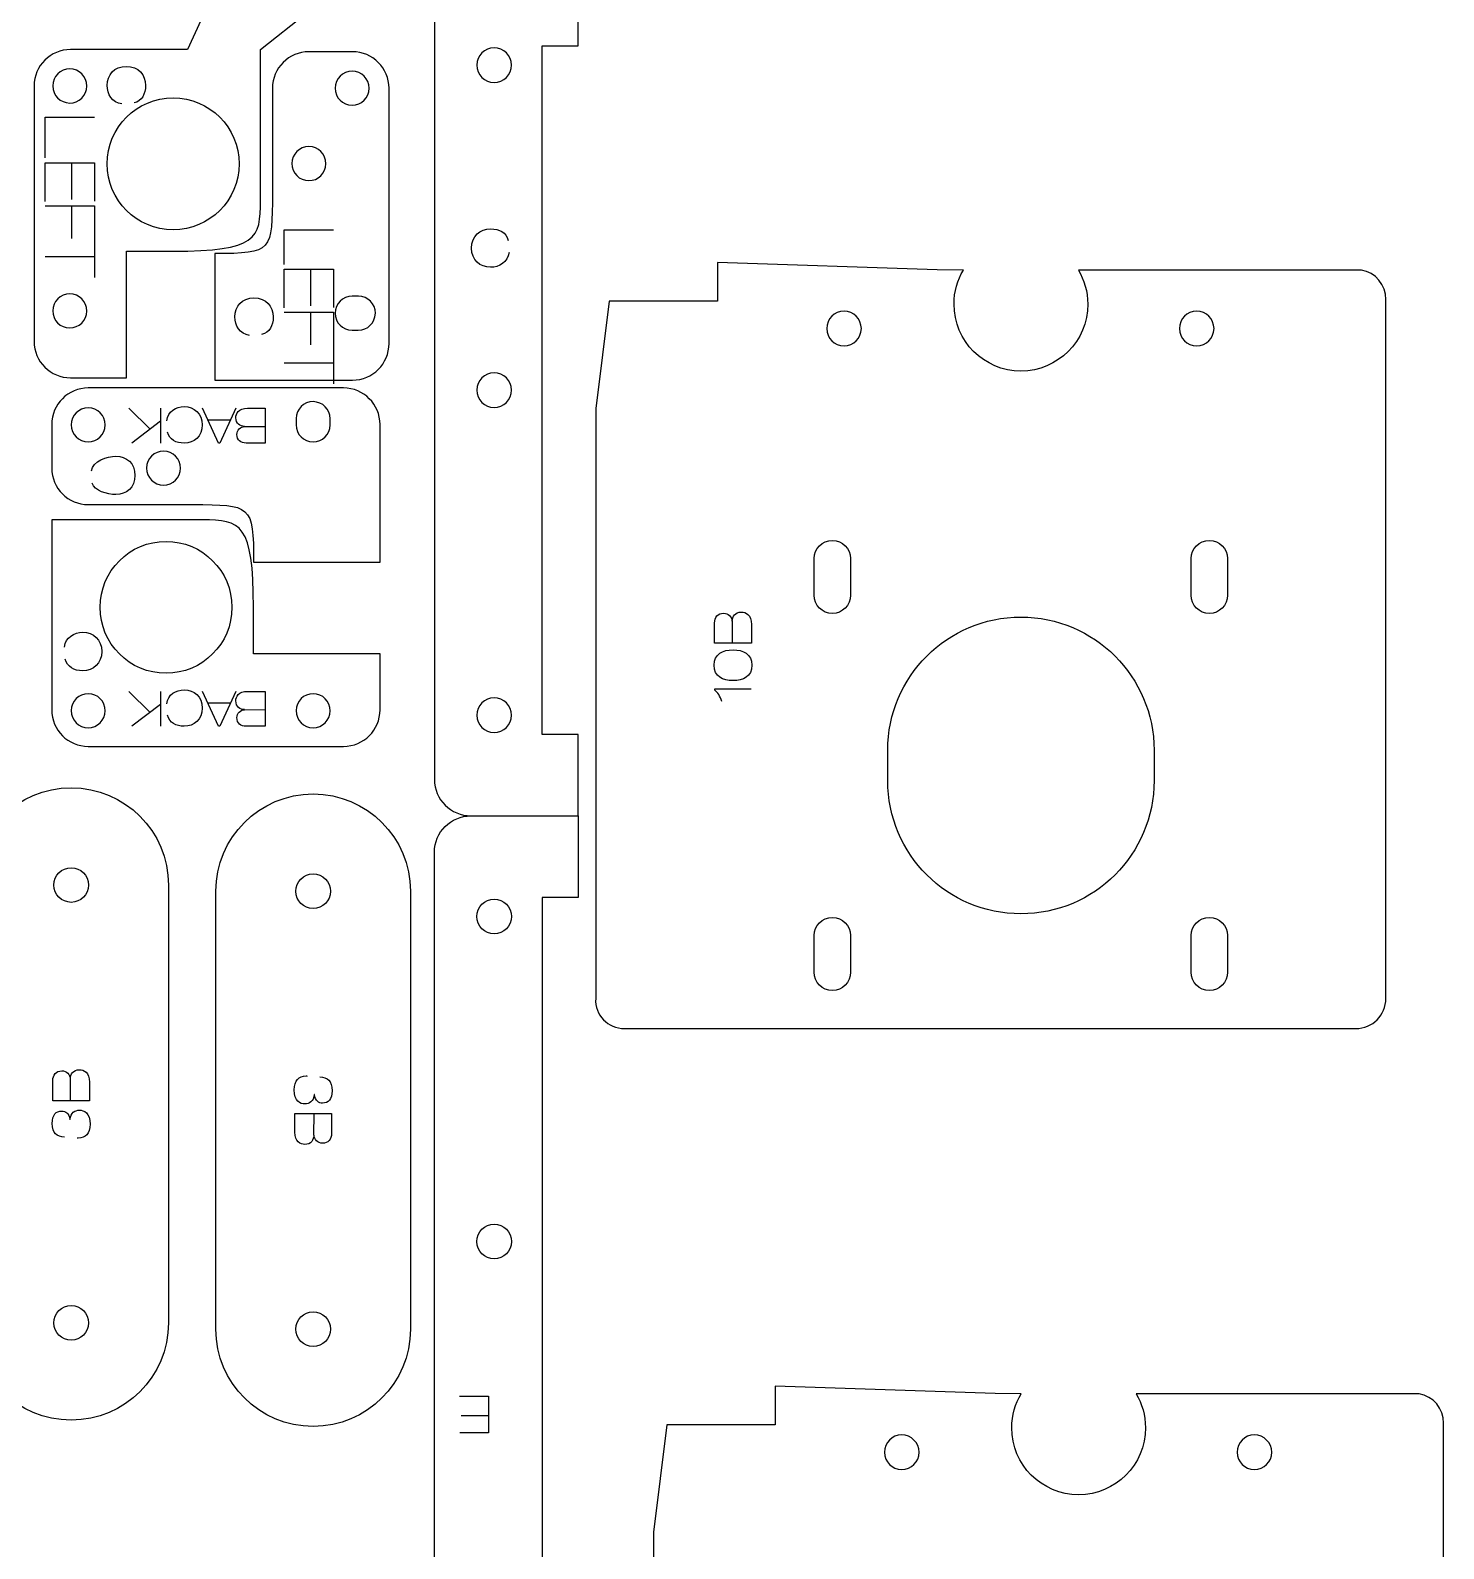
# Model space of a CAD drawing. Header units: millimetres. Extents: x 3 to 781, y 1 to 299.
# Drawn here: x 194.6 to 287.6, y 144.6 to 244.4 of the extents above; entities that cross this region are included whole.
import ezdxf

# ---------------------------------------------------------------- set-up
doc = ezdxf.new("R2010")
doc.units = ezdxf.units.MM
doc.layers.add('Layer_1', color=1, linetype='CONTINUOUS', true_color=0xff0000)

msp = doc.modelspace()

# ---------------------------------------------------------------- linework, layer by layer
at = {"layer": 'Layer_1'}
msp.add_line((233.667, 178.782), (281.78, 178.78), dxfattribs=at)
at = {"layer": 'Layer_1', "color": 1, "true_color": 0xff0000}
for points in [[(207.8, 249.498), (204.92, 243.177), (197.225, 243.177)], [(223.557, 192.771), (230.617, 192.771), (230.617, 198.13), (228.256, 198.13), (228.256, 243.41), (230.617, 243.41), (230.617, 248.77), (223.557, 248.77)], [(221.157, 246.37), (221.157, 195.17), (221.157, 195.171)], [(209.72, 233.257), (209.72, 243.181), (212.762, 245.58)], [(215.773, 243.029), (212.902, 243.029)], [(194.825, 240.777), (194.825, 223.979)], [(225.09, 241.01), (225.09, 241.01)], [(210.502, 240.63), (210.499, 233.76), (210.5, 233.76)], [(218.173, 223.832), (218.173, 240.63)], [(197.165, 239.657), (197.165, 239.657)], [(215.741, 239.51), (215.741, 239.51)], [(212.896, 234.55), (212.896, 234.55)], [(203.97, 231.318), (203.97, 231.318)], [(197.225, 221.58), (200.91, 221.58), (200.91, 229.907), (203.97, 229.907)], [(206.725, 229.751), (206.725, 221.432), (215.773, 221.432)], [(255.961, 228.672), (254.244, 228.674), (239.775, 229.158), (239.775, 226.625), (232.652, 226.625), (231.772, 219.57), (231.772, 180.757)], [(281.639, 228.673), (263.521, 228.673)], [(216.158, 226.951), (215.75, 226.951)], [(283.756, 180.756), (283.756, 226.734)], [(197.165, 224.86), (197.165, 224.86)], [(215.743, 224.711), (216.151, 224.711), (216.151, 224.711)], [(248.106, 223.68), (248.106, 223.68)], [(271.306, 223.68), (271.306, 223.68)], [(215.181, 220.912), (198.384, 220.912)], [(212.061, 218.898), (212.061, 218.49)], [(214.301, 218.483), (214.301, 218.89), (214.301, 218.89)], [(225.09, 219.631), (225.09, 219.631)], [(195.984, 218.513), (195.984, 215.641)], [(199.503, 218.481), (199.503, 218.481)], [(209.262, 209.465), (217.581, 209.465), (217.581, 218.513)], [(204.463, 215.636), (204.463, 215.636)], [(198.384, 213.241), (205.253, 213.238), (205.253, 213.24)], [(195.984, 212.236), (195.984, 199.74)], [(205.903, 212.236), (195.984, 212.236), (195.984, 212.236)], [(246.142, 207.283), (246.142, 209.69)], [(248.542, 209.69), (248.542, 207.283), (248.542, 207.283)], [(270.942, 207.283), (270.942, 209.69)], [(273.342, 209.69), (273.342, 207.283), (273.342, 207.283)], [(207.843, 206.485), (207.843, 206.485)], [(217.581, 199.74), (217.581, 203.425), (209.254, 203.425), (209.254, 206.485)], [(199.503, 199.681), (199.503, 199.681)], [(214.3, 199.681), (214.3, 199.681)], [(225.09, 198.251), (225.09, 198.251)], [(198.384, 197.34), (215.181, 197.34)], [(250.982, 195.085), (250.982, 197.086)], [(268.502, 197.086), (268.502, 195.085), (268.502, 195.085)], [(230.616, 192.769), (230.616, 187.409), (228.257, 187.409), (228.257, 142.129), (230.616, 142.129), (230.616, 136.769), (223.558, 136.769)], [(221.157, 139.169), (221.157, 190.37)], [(197.264, 189.359), (197.264, 189.359)], [(203.664, 188.22), (203.664, 159.42), (203.664, 159.42)], [(206.781, 159.008), (206.781, 187.808), (206.781, 187.808)], [(219.581, 187.808), (219.581, 159.008)], [(225.091, 187.289), (225.091, 187.289)], [(213.181, 186.668), (213.181, 186.668)], [(246.142, 182.483), (246.142, 184.891)], [(248.542, 184.891), (248.542, 182.483), (248.542, 182.483)], [(270.942, 182.483), (270.942, 184.891)], [(273.342, 184.891), (273.342, 182.483), (273.342, 182.483)], [(225.091, 165.909), (225.091, 165.909)], [(197.264, 160.56), (197.264, 160.56)], [(213.181, 157.868), (213.181, 157.868)], [(259.759, 154.761), (258.041, 154.764), (243.572, 155.247), (243.572, 152.714), (236.449, 152.714), (235.569, 145.659), (235.569, 106.846)], [(285.436, 154.762), (267.318, 154.762)], [(287.553, 106.845), (287.553, 152.823)], [(251.903, 149.769), (251.903, 149.769)], [(275.103, 149.769), (275.103, 149.769)]]:
    msp.add_lwpolyline(points, dxfattribs=at)
at = {"layer": 'Layer_1', "color": 5, "true_color": 0x0000ff}
for points in [[(195.548, 236.043), (195.548, 238.719), (198.791, 238.719)], [(195.548, 233.177), (195.548, 235.73), (198.791, 235.73), (198.791, 233.205)], [(197.283, 235.73), (197.283, 233.309)], [(195.548, 232.893), (198.791, 232.893), (198.791, 230.617)], [(197.283, 232.893), (197.283, 230.749)], [(198.791, 230.972), (198.791, 228.174)], [(211.28, 229.044), (211.28, 231.319), (214.523, 231.319)], [(195.548, 229.565), (198.791, 229.565)], [(211.28, 226.178), (211.28, 228.731), (214.523, 228.731), (214.523, 226.206)], [(213.015, 228.731), (213.015, 226.31)], [(211.28, 225.893), (214.523, 225.893), (214.523, 223.618)], [(213.015, 225.893), (213.015, 223.75)], [(214.523, 223.973), (214.523, 221.175)], [(211.28, 222.566), (214.523, 222.566)], [(202.452, 218.193), (201.049, 219.582)], [(203.149, 218.725), (201.261, 217.285)], [(203.149, 219.582), (203.149, 217.285)], [(208.096, 219.582), (207.041, 217.285), (206.957, 217.285), (205.902, 219.582)], [(206.251, 218.822), (207.753, 218.822)], [(208.868, 219.582), (210.033, 219.582), (210.033, 217.285), (210.033, 217.285)], [(208.676, 218.376), (208.676, 218.381)], [(208.676, 218.379), (210.033, 218.376)], [(210.033, 217.285), (208.785, 217.285)], [(239.595, 204.136), (239.595, 205.449)], [(242.011, 205.361), (242.011, 204.136), (239.595, 204.136), (239.595, 204.136)], [(240.742, 205.564), (240.749, 205.564)], [(240.746, 205.564), (240.743, 204.136)], [(239.558, 202.677), (239.558, 202.677)], [(202.452, 199.569), (201.049, 200.958)], [(203.149, 200.958), (203.149, 198.66)], [(208.096, 200.958), (207.041, 198.66), (206.957, 198.66), (205.902, 200.958)], [(208.868, 200.958), (210.033, 200.958), (210.033, 198.66), (210.033, 198.66)], [(239.612, 201.037), (239.612, 201.126), (241.995, 201.126)], [(203.149, 200.101), (201.261, 198.66)], [(206.251, 200.198), (207.753, 200.198)], [(208.676, 199.751), (208.676, 199.757)], [(208.676, 199.755), (210.033, 199.752)], [(210.033, 198.66), (208.785, 198.66)], [(196.055, 174.035), (196.055, 175.348)], [(198.472, 175.26), (198.472, 174.035), (196.055, 174.035), (196.055, 174.035)], [(197.203, 175.463), (197.21, 175.463)], [(197.206, 175.463), (197.204, 174.035)], [(213.265, 174.435), (213.258, 174.435)], [(197.179, 172.793), (197.186, 172.793)], [(211.972, 171.968), (211.972, 173.193), (214.389, 173.193), (214.389, 173.192)], [(213.237, 171.765), (213.241, 173.193)], [(214.389, 173.192), (214.389, 171.88)], [(213.241, 171.765), (213.234, 171.765)], [(222.812, 154.6), (224.715, 154.6), (224.715, 152.183), (222.833, 152.183)], [(224.715, 153.307), (222.911, 153.307)]]:
    msp.add_lwpolyline(points, dxfattribs=at)
at = {"layer": 'Layer_1', "color": 1, "true_color": 0xff0000}
for points in [[(197.225, 243.177), (195.899, 243.177), (194.825, 242.103), (194.825, 240.777)], [(212.902, 243.029), (211.577, 243.029), (210.502, 241.956), (210.502, 240.63)], [(218.173, 240.63), (218.173, 241.955), (217.099, 243.029), (215.773, 243.029)], [(225.09, 243.29), (224.461, 243.29), (223.951, 242.78), (223.951, 242.15)], [(226.23, 242.15), (226.23, 242.78), (225.72, 243.29), (225.09, 243.29)], [(197.174, 241.897), (196.554, 241.899), (196.052, 241.4), (196.05, 240.781)], [(198.289, 240.774), (198.292, 241.392), (197.793, 241.895), (197.174, 241.897)], [(215.749, 241.749), (215.13, 241.752), (214.628, 241.252), (214.626, 240.634)], [(216.866, 240.626), (216.869, 241.244), (216.368, 241.747), (215.749, 241.749)], [(223.951, 242.15), (223.951, 241.521), (224.461, 241.01), (225.09, 241.01)], [(225.09, 241.01), (225.72, 241.01), (226.23, 241.521), (226.23, 242.15)], [(196.05, 240.781), (196.047, 240.163), (196.547, 239.66), (197.165, 239.657)], [(197.165, 239.657), (197.785, 239.655), (198.288, 240.155), (198.289, 240.774)], [(199.63, 235.658), (199.63, 238.055), (201.572, 239.998), (203.97, 239.998)], [(203.97, 239.998), (206.366, 239.998), (208.309, 238.055), (208.309, 235.658)], [(214.626, 240.634), (214.623, 240.016), (215.123, 239.512), (215.741, 239.51)], [(215.741, 239.51), (216.36, 239.508), (216.863, 240.008), (216.866, 240.626)], [(212.905, 236.79), (212.286, 236.792), (211.783, 236.292), (211.782, 235.674)], [(214.021, 235.666), (214.023, 236.285), (213.523, 236.787), (212.905, 236.79)], [(203.97, 231.318), (201.572, 231.318), (199.63, 233.261), (199.63, 235.658)], [(208.309, 235.658), (208.309, 233.261), (206.366, 231.318), (203.97, 231.318)], [(211.782, 235.674), (211.779, 235.055), (212.278, 234.552), (212.896, 234.55)], [(212.896, 234.55), (213.515, 234.548), (214.018, 235.047), (214.021, 235.666)], [(210.5, 233.76), (210.5, 229.918), (210.5, 229.751), (206.725, 229.751)], [(203.97, 229.907), (209.498, 229.907), (209.72, 230.748), (209.72, 233.257)], [(255.342, 226.428), (255.342, 227.249), (255.571, 228.014), (255.961, 228.672)], [(263.521, 228.673), (263.913, 228.016), (264.142, 227.249), (264.142, 226.428)], [(282.154, 228.673), (282.033, 228.65), (281.909, 228.673), (281.639, 228.673)], [(283.756, 226.734), (283.756, 227.697), (283.067, 228.499), (282.154, 228.673)], [(197.174, 227.099), (196.554, 227.101), (196.052, 226.601), (196.05, 225.983)], [(198.289, 225.976), (198.292, 226.594), (197.793, 227.098), (197.174, 227.099)], [(215.75, 226.951), (215.131, 226.953), (214.628, 226.454), (214.627, 225.835)], [(217.274, 225.827), (217.277, 226.446), (216.776, 226.95), (216.158, 226.951)], [(196.05, 225.983), (196.047, 225.365), (196.547, 224.862), (197.165, 224.86)], [(197.165, 224.86), (197.785, 224.858), (198.288, 225.357), (198.289, 225.976)], [(214.627, 225.835), (214.624, 225.216), (215.124, 224.713), (215.743, 224.711)], [(216.151, 224.711), (216.769, 224.709), (217.272, 225.21), (217.274, 225.827)], [(248.106, 225.96), (247.477, 225.96), (246.966, 225.449), (246.966, 224.82)], [(249.246, 224.82), (249.246, 225.449), (248.736, 225.96), (248.106, 225.96)], [(259.742, 222.028), (257.311, 222.028), (255.342, 223.998), (255.342, 226.428)], [(264.142, 226.428), (264.142, 223.998), (262.172, 222.028), (259.742, 222.028)], [(271.306, 225.96), (270.677, 225.96), (270.167, 225.449), (270.167, 224.82)], [(272.446, 224.82), (272.446, 225.449), (271.936, 225.96), (271.306, 225.96)], [(246.966, 224.82), (246.966, 224.19), (247.477, 223.68), (248.106, 223.68)], [(248.106, 223.68), (248.736, 223.68), (249.246, 224.19), (249.246, 224.82)], [(270.167, 224.82), (270.167, 224.19), (270.677, 223.68), (271.306, 223.68)], [(271.306, 223.68), (271.936, 223.68), (272.446, 224.19), (272.446, 224.82)], [(194.825, 223.979), (194.825, 222.654), (195.899, 221.58), (197.225, 221.58)], [(215.773, 221.432), (217.099, 221.432), (218.173, 222.506), (218.173, 223.832)], [(225.09, 221.91), (224.461, 221.91), (223.951, 221.4), (223.951, 220.771)], [(226.23, 220.771), (226.23, 221.4), (225.72, 221.91), (225.09, 221.91)], [(198.384, 220.912), (197.058, 220.912), (195.984, 219.838), (195.984, 218.513)], [(217.581, 218.513), (217.581, 219.838), (216.506, 220.912), (215.181, 220.912)], [(223.951, 220.771), (223.951, 220.141), (224.461, 219.631), (225.09, 219.631)], [(225.09, 219.631), (225.72, 219.631), (226.23, 220.141), (226.23, 220.771)], [(213.185, 220.014), (212.566, 220.016), (212.063, 219.516), (212.061, 218.898)], [(214.301, 218.89), (214.304, 219.508), (213.802, 220.011), (213.185, 220.014)], [(198.387, 219.605), (197.769, 219.606), (197.266, 219.107), (197.264, 218.488)], [(199.503, 218.481), (199.506, 219.099), (199.006, 219.602), (198.387, 219.605)], [(197.264, 218.488), (197.261, 217.87), (197.761, 217.367), (198.38, 217.366)], [(198.38, 217.366), (198.998, 217.363), (199.501, 217.862), (199.503, 218.481)], [(212.061, 218.49), (212.058, 217.871), (212.558, 217.367), (213.177, 217.366)], [(213.177, 217.366), (213.796, 217.364), (214.299, 217.864), (214.301, 218.483)], [(203.346, 216.76), (202.728, 216.763), (202.225, 216.263), (202.223, 215.644)], [(204.463, 215.636), (204.466, 216.254), (203.965, 216.757), (203.346, 216.76)], [(195.984, 215.641), (195.984, 214.316), (197.058, 213.241), (198.384, 213.241)], [(202.223, 215.644), (202.22, 215.025), (202.721, 214.523), (203.339, 214.521)], [(203.339, 214.521), (203.957, 214.518), (204.46, 215.018), (204.463, 215.636)], [(205.253, 213.24), (209.095, 213.24), (209.262, 213.24), (209.262, 209.465)], [(209.254, 206.485), (209.254, 212.013), (208.412, 212.236), (205.903, 212.236)], [(199.163, 206.485), (199.163, 208.881), (201.106, 210.825), (203.503, 210.825)], [(203.503, 210.825), (205.9, 210.825), (207.843, 208.881), (207.843, 206.485)], [(246.142, 209.69), (246.142, 210.353), (246.679, 210.89), (247.342, 210.89)], [(247.342, 210.89), (248.005, 210.89), (248.542, 210.353), (248.542, 209.69)], [(270.942, 209.69), (270.942, 210.353), (271.479, 210.89), (272.142, 210.89)], [(272.142, 210.89), (272.805, 210.89), (273.342, 210.353), (273.342, 209.69)], [(247.342, 206.083), (246.679, 206.083), (246.142, 206.62), (246.142, 207.283)], [(248.542, 207.283), (248.542, 206.62), (248.005, 206.083), (247.342, 206.083)], [(272.142, 206.083), (271.479, 206.083), (270.942, 206.62), (270.942, 207.283)], [(273.342, 207.283), (273.342, 206.62), (272.805, 206.083), (272.142, 206.083)], [(203.503, 202.145), (201.106, 202.145), (199.163, 204.088), (199.163, 206.485)], [(207.843, 206.485), (207.843, 204.088), (205.9, 202.145), (203.503, 202.145)], [(250.982, 197.086), (250.982, 201.923), (254.904, 205.845), (259.742, 205.845)], [(259.742, 205.845), (264.58, 205.845), (268.502, 201.923), (268.502, 197.086)], [(198.387, 200.804), (197.769, 200.807), (197.266, 200.308), (197.264, 199.689)], [(199.503, 199.681), (199.506, 200.3), (199.006, 200.803), (198.387, 200.804)], [(213.184, 200.804), (212.566, 200.807), (212.063, 200.308), (212.061, 199.689)], [(214.3, 199.681), (214.303, 200.3), (213.802, 200.803), (213.184, 200.804)], [(195.984, 199.74), (195.984, 198.414), (197.058, 197.34), (198.384, 197.34)], [(215.181, 197.34), (216.506, 197.34), (217.581, 198.414), (217.581, 199.74)], [(225.09, 200.531), (224.461, 200.531), (223.951, 200.021), (223.951, 199.391)], [(226.23, 199.391), (226.23, 200.021), (225.72, 200.531), (225.09, 200.531)], [(197.264, 199.689), (197.261, 199.07), (197.761, 198.567), (198.38, 198.565)], [(198.38, 198.565), (198.998, 198.562), (199.501, 199.063), (199.503, 199.681)], [(212.061, 199.689), (212.058, 199.07), (212.559, 198.567), (213.177, 198.565)], [(213.177, 198.565), (213.795, 198.562), (214.299, 199.063), (214.3, 199.681)], [(223.951, 199.391), (223.951, 198.762), (224.461, 198.251), (225.09, 198.251)], [(225.09, 198.251), (225.72, 198.251), (226.23, 198.762), (226.23, 199.391)], [(221.157, 195.171), (221.157, 193.851), (222.237, 192.771), (223.557, 192.771)], [(259.742, 186.325), (254.903, 186.325), (250.982, 190.246), (250.982, 195.085)], [(268.502, 195.085), (268.502, 190.246), (264.579, 186.325), (259.742, 186.325)], [(190.864, 188.22), (190.864, 191.754), (193.729, 194.62), (197.263, 194.62)], [(197.263, 194.62), (200.798, 194.62), (203.664, 191.754), (203.664, 188.22)], [(206.781, 187.808), (206.781, 191.342), (209.646, 194.208), (213.181, 194.208)], [(213.181, 194.208), (216.715, 194.208), (219.581, 191.342), (219.581, 187.808)], [(221.157, 190.37), (221.157, 191.69), (222.237, 192.77), (223.557, 192.77)], [(196.124, 188.22), (196.124, 188.849), (196.634, 189.359), (197.264, 189.359)], [(197.264, 189.359), (197.893, 189.359), (198.404, 188.849), (198.404, 188.22)], [(212.041, 187.808), (212.041, 188.437), (212.551, 188.948), (213.181, 188.948)], [(213.181, 188.948), (213.811, 188.948), (214.321, 188.437), (214.321, 187.808)], [(197.264, 187.08), (196.634, 187.08), (196.124, 187.59), (196.124, 188.22)], [(198.404, 188.22), (198.404, 187.59), (197.893, 187.08), (197.264, 187.08)], [(213.181, 186.668), (212.551, 186.668), (212.041, 187.178), (212.041, 187.808)], [(214.321, 187.808), (214.321, 187.178), (213.811, 186.668), (213.181, 186.668)], [(223.951, 186.149), (223.951, 186.778), (224.461, 187.289), (225.091, 187.289)], [(225.091, 187.289), (225.721, 187.289), (226.231, 186.778), (226.231, 186.149)], [(225.091, 185.009), (224.461, 185.009), (223.951, 185.519), (223.951, 186.149)], [(226.231, 186.149), (226.231, 185.519), (225.721, 185.009), (225.091, 185.009)], [(246.142, 184.891), (246.142, 185.553), (246.679, 186.091), (247.342, 186.091)], [(247.342, 186.091), (248.005, 186.091), (248.542, 185.553), (248.542, 184.891)], [(270.942, 184.891), (270.942, 185.553), (271.479, 186.091), (272.142, 186.091)], [(272.142, 186.091), (272.805, 186.091), (273.342, 185.553), (273.342, 184.891)], [(247.342, 181.283), (246.679, 181.283), (246.142, 181.821), (246.142, 182.483)], [(248.542, 182.483), (248.542, 181.821), (248.005, 181.283), (247.342, 181.283)], [(272.142, 181.283), (271.479, 181.283), (270.942, 181.821), (270.942, 182.483)], [(273.342, 182.483), (273.342, 181.821), (272.805, 181.283), (272.142, 181.283)], [(231.772, 180.757), (231.691, 179.666), (232.576, 178.782), (233.667, 178.782)], [(281.78, 178.78), (282.871, 178.78), (283.756, 179.665), (283.756, 180.756)], [(223.951, 164.769), (223.951, 165.399), (224.461, 165.909), (225.091, 165.909)], [(225.091, 165.909), (225.721, 165.909), (226.231, 165.399), (226.231, 164.769)], [(225.091, 163.63), (224.461, 163.63), (223.951, 164.14), (223.951, 164.769)], [(226.231, 164.769), (226.231, 164.14), (225.721, 163.63), (225.091, 163.63)], [(196.124, 159.42), (196.124, 160.049), (196.634, 160.56), (197.264, 160.56)], [(197.264, 160.56), (197.893, 160.56), (198.404, 160.049), (198.404, 159.42)], [(212.041, 159.008), (212.041, 159.638), (212.551, 160.148), (213.181, 160.148)], [(213.181, 160.148), (213.811, 160.148), (214.321, 159.638), (214.321, 159.008)], [(197.263, 153.02), (193.729, 153.02), (190.864, 155.885), (190.864, 159.42)], [(197.264, 158.28), (196.634, 158.28), (196.124, 158.79), (196.124, 159.42)], [(203.664, 159.42), (203.664, 155.885), (200.798, 153.02), (197.263, 153.02)], [(198.404, 159.42), (198.404, 158.79), (197.893, 158.28), (197.264, 158.28)], [(213.181, 152.608), (209.646, 152.608), (206.781, 155.473), (206.781, 159.008)], [(213.181, 157.868), (212.551, 157.868), (212.041, 158.379), (212.041, 159.008)], [(214.321, 159.008), (214.321, 158.379), (213.811, 157.868), (213.181, 157.868)], [(219.581, 159.008), (219.581, 155.474), (216.715, 152.608), (213.181, 152.608)], [(259.139, 152.517), (259.139, 153.338), (259.368, 154.103), (259.759, 154.761)], [(267.318, 154.762), (267.71, 154.105), (267.939, 153.339), (267.939, 152.517)], [(285.951, 154.762), (285.83, 154.739), (285.706, 154.762), (285.436, 154.762)], [(287.553, 152.823), (287.553, 153.786), (286.864, 154.588), (285.951, 154.762)], [(251.903, 152.049), (251.274, 152.049), (250.764, 151.539), (250.764, 150.909)], [(253.043, 150.909), (253.043, 151.539), (252.533, 152.049), (251.903, 152.049)], [(263.539, 148.117), (261.108, 148.117), (259.139, 150.087), (259.139, 152.517)], [(267.939, 152.517), (267.939, 150.087), (265.969, 148.117), (263.539, 148.117)], [(275.103, 152.049), (274.474, 152.049), (273.964, 151.539), (273.964, 150.909)], [(276.243, 150.909), (276.243, 151.539), (275.733, 152.049), (275.103, 152.049)], [(250.764, 150.909), (250.764, 150.28), (251.274, 149.769), (251.903, 149.769)], [(251.903, 149.769), (252.533, 149.769), (253.043, 150.28), (253.043, 150.909)], [(273.964, 150.909), (273.964, 150.28), (274.474, 149.769), (275.103, 149.769)], [(275.103, 149.769), (275.733, 149.769), (276.243, 150.28), (276.243, 150.909)]]:
    msp.add_open_spline(points, degree=3, dxfattribs=at)
at = {"layer": 'Layer_1', "color": 5, "true_color": 0x0000ff}
for points in [[(199.631, 240.813), (199.631, 241.504), (200.095, 242.065), (200.893, 242.065)], [(200.893, 242.065), (201.693, 242.065), (202.156, 241.504), (202.156, 240.813)], [(200.602, 239.602), (199.955, 239.673), (199.631, 240.255), (199.631, 240.813)], [(202.156, 240.813), (202.156, 240.242), (201.923, 239.788), (201.398, 239.659)], [(223.604, 230.115), (223.604, 230.914), (224.166, 231.377), (224.856, 231.377)], [(224.856, 231.377), (225.428, 231.377), (225.882, 231.144), (226.01, 230.62)], [(224.856, 228.853), (224.166, 228.853), (223.604, 229.316), (223.604, 230.115)], [(226.068, 229.824), (225.997, 229.177), (225.415, 228.853), (224.856, 228.853)], [(208.028, 225.586), (208.028, 226.277), (208.492, 226.838), (209.29, 226.838)], [(209.29, 226.838), (210.089, 226.838), (210.553, 226.277), (210.553, 225.586)], [(208.999, 224.374), (208.353, 224.445), (208.028, 225.028), (208.028, 225.586)], [(210.553, 225.586), (210.553, 225.014), (210.32, 224.561), (209.795, 224.432)], [(203.548, 218.762), (203.616, 219.376), (204.169, 219.685), (204.7, 219.685)], [(204.7, 219.685), (205.356, 219.685), (205.89, 219.245), (205.89, 218.485)], [(208.096, 218.958), (208.096, 219.225), (208.267, 219.582), (208.868, 219.582)], [(208.676, 218.381), (208.376, 218.395), (208.096, 218.555), (208.096, 218.958)], [(204.7, 217.285), (204.156, 217.285), (203.725, 217.507), (203.602, 218.006)], [(205.89, 218.485), (205.89, 217.726), (205.356, 217.285), (204.7, 217.285)], [(208.167, 217.854), (208.167, 218.124), (208.405, 218.381), (208.676, 218.376)], [(208.785, 217.285), (208.421, 217.285), (208.167, 217.481), (208.167, 217.854)], [(198.595, 215.457), (198.667, 216.103), (199.648, 216.428), (200.207, 216.428)], [(200.207, 216.428), (200.897, 216.428), (201.459, 215.965), (201.459, 215.166)], [(201.459, 215.166), (201.459, 214.367), (200.898, 213.904), (200.207, 213.904)], [(200.207, 213.904), (199.635, 213.904), (198.782, 214.137), (198.653, 214.662)], [(239.595, 205.449), (239.595, 205.832), (239.801, 206.099), (240.194, 206.099)], [(240.194, 206.099), (240.478, 206.099), (240.749, 205.849), (240.742, 205.564)], [(240.749, 205.564), (240.763, 205.879), (240.931, 206.173), (241.354, 206.173)], [(241.354, 206.173), (241.636, 206.173), (242.011, 205.994), (242.011, 205.361)], [(196.815, 203.871), (196.886, 204.518), (197.468, 204.842), (198.026, 204.842)], [(198.026, 204.842), (198.717, 204.842), (199.279, 204.379), (199.279, 203.58)], [(198.026, 202.317), (197.455, 202.317), (197.001, 202.551), (196.872, 203.076)], [(199.279, 203.58), (199.279, 202.781), (198.717, 202.317), (198.026, 202.317)], [(239.558, 202.677), (239.558, 203.422), (240.133, 203.689), (240.803, 203.689)], [(240.803, 203.689), (241.473, 203.689), (242.048, 203.422), (242.048, 202.677)], [(240.803, 201.665), (240.133, 201.665), (239.558, 201.932), (239.558, 202.677)], [(242.048, 202.677), (242.048, 201.932), (241.473, 201.665), (240.803, 201.665)], [(203.548, 200.137), (203.616, 200.752), (204.169, 201.06), (204.7, 201.06)], [(204.7, 201.06), (205.356, 201.06), (205.89, 200.62), (205.89, 199.86)], [(208.096, 200.333), (208.096, 200.6), (208.267, 200.958), (208.868, 200.958)], [(240.062, 200.286), (239.97, 200.652), (239.777, 200.896), (239.612, 201.037)], [(205.89, 199.86), (205.89, 199.102), (205.356, 198.66), (204.7, 198.66)], [(208.676, 199.757), (208.376, 199.77), (208.096, 199.931), (208.096, 200.333)], [(208.167, 199.229), (208.167, 199.5), (208.405, 199.757), (208.676, 199.751)], [(204.7, 198.66), (204.156, 198.66), (203.725, 198.882), (203.602, 199.381)], [(208.785, 198.66), (208.421, 198.66), (208.167, 198.856), (208.167, 199.229)], [(196.055, 175.348), (196.055, 175.73), (196.262, 175.998), (196.655, 175.998)], [(196.655, 175.998), (196.939, 175.998), (197.21, 175.748), (197.203, 175.463)], [(197.21, 175.463), (197.223, 175.778), (197.392, 176.072), (197.815, 176.072)], [(197.815, 176.072), (198.096, 176.072), (198.472, 175.893), (198.472, 175.26)], [(211.935, 174.743), (211.935, 175.366), (212.246, 175.66), (212.72, 175.66)], [(212.72, 175.66), (212.74, 175.66), (212.768, 175.657), (212.795, 175.657)], [(213.624, 175.592), (214.118, 175.569), (214.426, 175.359), (214.426, 174.689)], [(212.622, 173.819), (212.358, 173.819), (211.935, 173.992), (211.935, 174.743)], [(213.258, 174.435), (213.208, 173.975), (212.94, 173.819), (212.622, 173.819)], [(213.8, 173.873), (213.566, 173.873), (213.309, 174.009), (213.265, 174.435)], [(214.426, 174.689), (214.426, 174.12), (214.169, 173.873), (213.8, 173.873)], [(196.018, 172.539), (196.018, 173.108), (196.275, 173.355), (196.644, 173.355)], [(196.644, 173.355), (196.878, 173.355), (197.135, 173.22), (197.179, 172.793)], [(197.186, 172.793), (197.237, 173.253), (197.504, 173.409), (197.822, 173.409)], [(197.822, 173.409), (198.086, 173.409), (198.509, 173.236), (198.509, 172.485)], [(196.82, 171.636), (196.326, 171.659), (196.018, 171.869), (196.018, 172.539)], [(198.509, 172.485), (198.509, 171.862), (198.198, 171.568), (197.724, 171.568)], [(212.628, 171.156), (212.348, 171.156), (211.972, 171.335), (211.972, 171.968)], [(214.389, 171.88), (214.389, 171.497), (214.182, 171.23), (213.789, 171.23)], [(197.724, 171.568), (197.704, 171.568), (197.677, 171.571), (197.649, 171.571)], [(213.234, 171.765), (213.221, 171.45), (213.052, 171.156), (212.628, 171.156)], [(213.789, 171.23), (213.505, 171.23), (213.234, 171.48), (213.241, 171.765)]]:
    msp.add_open_spline(points, degree=3, dxfattribs=at)

doc.saveas('drawing.dxf')
